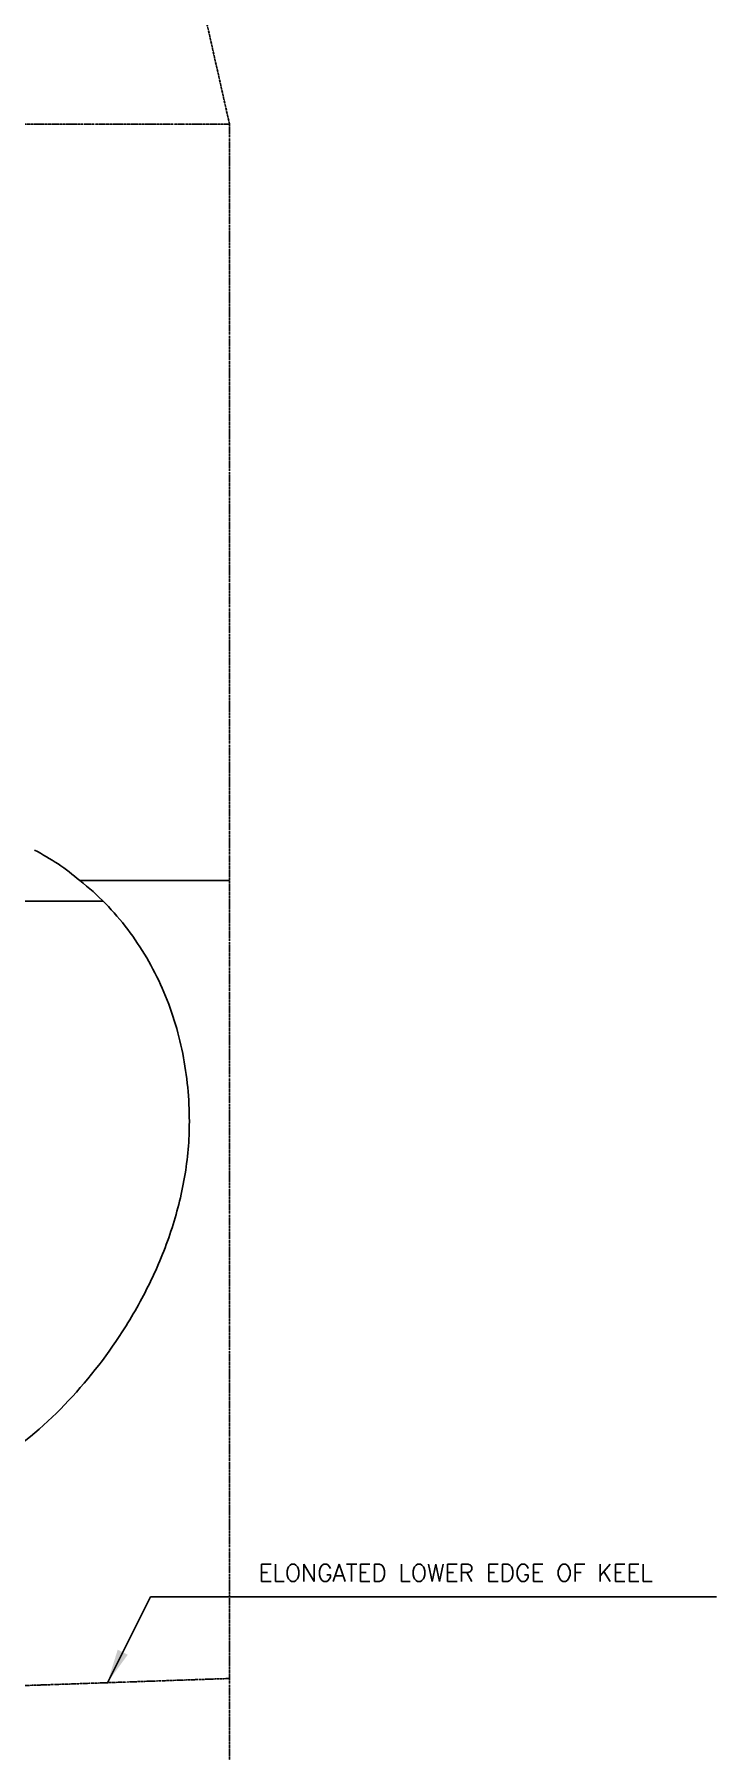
# Model space of a CAD drawing. Extents: x -79364 to 3230, y 28528 to 72157.
# Drawn here: x -38959 to -34969, y 35349 to 45395 of the extents above; entities that cross this region are included whole.
import ezdxf

# ---------------------------------------------------------------- set-up
doc = ezdxf.new("R2010")
doc.units = 0
doc.header["$LTSCALE"] = 500
doc.linetypes.add('PHANTOM', pattern=[2.1, 1.25, -0.2, 0.125, -0.2, 0.125, -0.2])
doc.layers.add('AM_5', color=1, linetype='CONTINUOUS', lineweight=25)
for name, color, linetype in [('S0CO1', 1, 'CONTINUOUS'), ('S0PH1', 1, 'PHANTOM'), ('XREF', 252, 'CONTINUOUS')]:
    doc.layers.add(name, color=color, linetype=linetype)
doc.styles.add('ROMANS', font='romans.shx', dxfattribs={"height": 200})
doc.dimstyles.get("Standard").update_dxf_attribs({"dimscale": 100, "dimtxt": 2, "dimasz": 2, "dimexe": 0.5, "dimexo": 1, "dimgap": 1, "dimtad": 1, "dimdsep": 46, "dimtxsty": 'ROMANS', "dimcen": 1.5, "dimclrd": 1, "dimclre": 1, "dimclrt": 2, "dimazin": 2, "dimtfac": 1, "dimtmove": 2, "dimatfit": 3, "dimfxl": 1, "dimtvp": 100, "dimtolj": 1, "dimarcsym": 0})

msp = doc.modelspace()

# ---------------------------------------------------------------- linework, layer by layer
at = {"layer": 'S0CO1', "color": 0}
msp.add_line((-45720.461, 40321.384), (-38557.513, 40321.384), dxfattribs=at)
at = {"layer": 'S0PH1', "color": 0, "ltscale": 0.02}
for p, q in [((-38432.906, 47607.131), (-37818.091, 44868.897)), ((-37818.091, 35771.479), (-43947.628, 35559.385))]:
    msp.add_line(p, q, dxfattribs=at)
msp.add_lwpolyline([(-45720.461, 44868.897), (-37818.091, 44868.897), (-37818.091, 32645.713), (-45720.461, 32645.713)], close=True, dxfattribs=at)
at = {"layer": 'XREF', "color": 0}
msp.add_line((-38693.027, 40441.384), (-37818.091, 40441.384), dxfattribs=at)
at = {"layer": 'XREF', "color": 0, "flags": 128}
msp.add_lwpolyline([(-40413.027, 36551.384), (-40413.027, 36551.384, 0.004439), (-40099.086, 36640.063, 0.016362), (-39789.102, 36741.722, 0.022313), (-39488.035, 36866.967, 0.034237), (-39203.027, 37025.384, 0.057672), (-38782.676, 37373.003, 0.048581), (-38445.027, 37801.384, 0.028422), (-38284.379, 38086.156, 0.034209), (-38160.559, 38388.762, 0.037115), (-38081.027, 38705.763, 0.042923), (-38053.027, 39031.384, 0.048516), (-38091.738, 39429.446, 0.054965), (-38211.348, 39811.081, 0.05818), (-38413.316, 40155.933, 0.064678), (-38693.027, 40441.384)], format="xyb", dxfattribs=at)
at = {"layer": 'XREF', "color": 0}
for centre, radius, start, end in [((-39731.744, 39152.314), 1658.924, 56.6972774, 62.2513594), ((-39453.235, 39576.311), 1151.637, 48.6916714, 56.6958445)]:
    msp.add_arc(centre, radius, start, end, dxfattribs=at)

# ---------------------------------------------------------------- texts
at = {"layer": 'AM_5', "color": 0, "insert": (-37648.299, 36339.819), "char_height": 100, "attachment_point": 7, "style": 'ROMANS'}
msp.add_mtext('ELONGATED LOWER EDGE OF KEEL', dxfattribs=at)

# ---------------------------------------------------------------- leaders
at = {"layer": 'S0CO1', "color": 0}
msp.add_leader([(-38532.096, 35746.773), (-38279.479, 36249.974), (-34969.459, 36249.974)], dimstyle='STANDARD', override={"dimgap": 1, "dimtad": 0}, dxfattribs=at)

doc.saveas('drawing.dxf')
